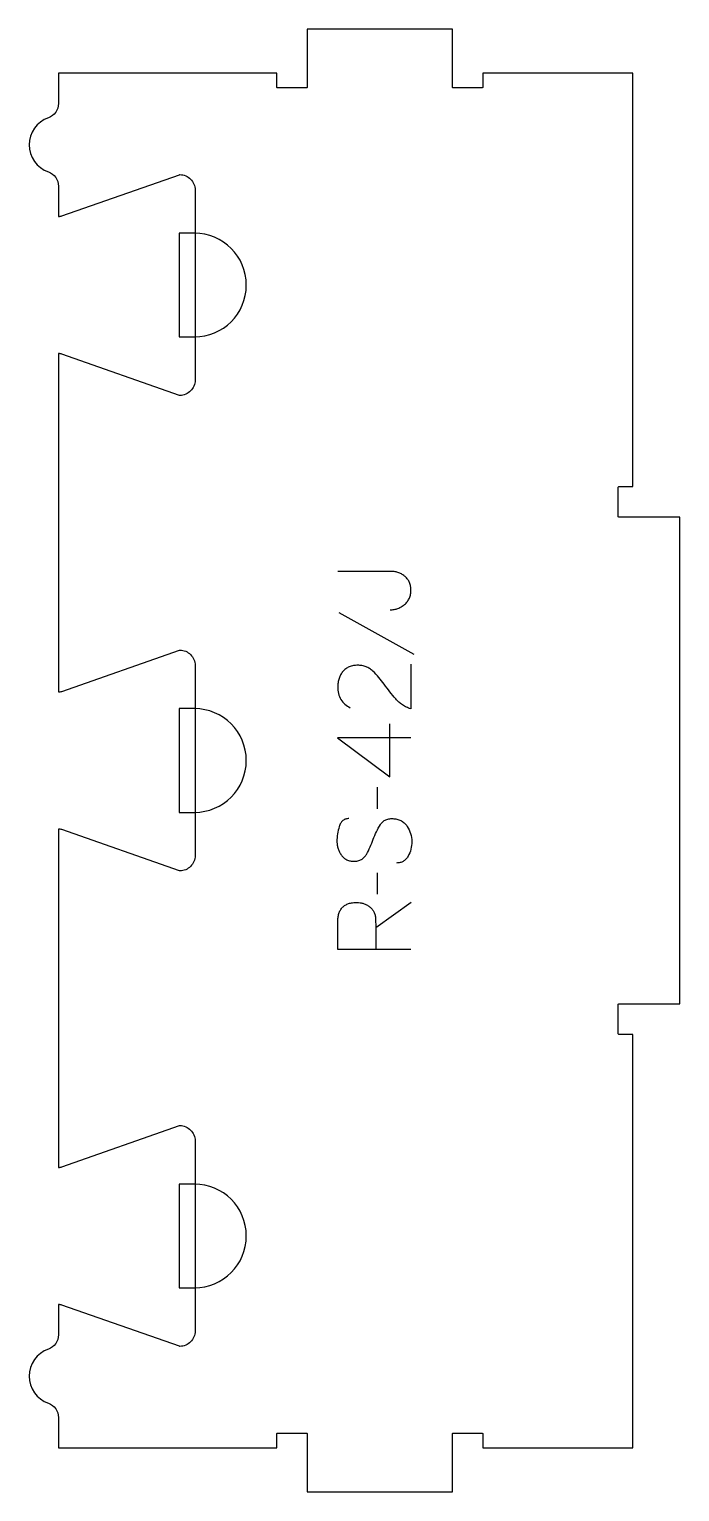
# Model space of a CAD drawing. Extents: x 0 to 267, y 0 to 600.
import ezdxf

# ---------------------------------------------------------------- set-up
doc = ezdxf.new("R2010")
doc.units = 0
for name, color, linetype in [('1_ANYTOOL_1MMDEEP_LABELS_S', 2, 'CONTINUOUS'), ('4_ANYTOOL_CUTTHROUGH_OUTSI', 5, 'CONTINUOUS'), ('5_ANYTOOL_HALF_MILL_9MM_IN', 3, 'CONTINUOUS')]:
    doc.layers.add(name, color=color, linetype=linetype)

msp = doc.modelspace()

# ---------------------------------------------------------------- linework, layer by layer
at = {"layer": '1_ANYTOOL_1MMDEEP_LABELS_S'}
for p, q in [((126.972515, 360.457148), (157.743943, 343.271434)), ((147.843943, 293.042863), (147.843943, 314.814291)), ((142.615372, 288.757148), (142.701086, 279.971434)), ((142.615372, 253.700006), (142.701086, 244.914291)), ((142.058229, 231.242863), (156.543943, 241.700006))]:
    msp.add_line(p, q, dxfattribs=at)
for points in [[(148.015372, 361.528577, 0.042103), (149.615804, 361.663583, 0.047252), (151.165372, 362.080363, 0.047186), (152.619796, 362.785591, 0.040905), (153.929658, 363.73572, 0.051999), (155.037345, 364.906815, 0.059275), (155.858229, 366.291077, 0.058727), (156.349268, 367.881098, 0.045585), (156.501086, 369.542863, 0.043776), (156.362039, 371.127994, 0.056372), (155.911801, 372.650006, 0.056967), (155.16224, 373.977389, 0.051325), (154.143943, 375.114291, 0.045772), (152.913044, 376.042926, 0.04947), (151.529658, 376.721434, 0.049135), (149.990608, 377.129113, 0.04021), (148.401086, 377.257148), (126.501086, 377.257148)], [(156.458229, 339.242863), (156.415372, 320.942863, -0.034491), (154.66804, 321.605641, -0.037732), (153.035015, 322.512506, -0.037744), (151.560379, 323.6518, -0.03482), (150.265372, 324.992863, -0.00859), (147.866789, 327.952087, -0.008791), (145.572515, 330.992863, 0.020588), (143.339072, 333.812151, 0.025206), (140.858229, 336.414291, 0.046908), (139.556987, 337.434886, 0.051091), (138.083229, 338.182148, 0.050722), (136.435055, 338.630881, 0.041139), (134.729658, 338.771434, 0.039396), (132.922072, 338.628789, 0.058519), (131.183229, 338.139291, 0.060358), (129.776113, 337.348734, 0.061397), (128.601086, 336.242863, 0.048006), (127.679127, 334.886906, 0.045901), (127.026086, 333.382148, 0.045216), (126.623527, 331.642087, 0.034258), (126.501086, 329.857148, 0.055622), (126.795073, 327.222578, 0.079896), (127.776086, 324.778577, 0.080617), (129.441786, 322.80919, 0.060287), (131.601086, 321.371434)], [(131.086801, 275.942863, 0.071867), (129.750194, 275.749749, 0.100684), (128.568943, 275.12322, 0.047558), (128.092493, 274.648666, 0.038563), (127.703765, 274.098666, 0.037928), (127.356297, 273.401478, 0.026634), (127.101086, 272.664291, 0.028461), (126.415104, 269.640958, 0.041577), (126.158229, 266.557148, 0.036938), (126.269369, 265.054788, 0.041531), (126.613586, 263.589291, 0.041583), (127.190795, 262.211914, 0.038125), (127.979658, 260.942863, 0.057611), (128.971562, 259.87271, 0.065808), (130.192158, 259.078577, 0.06469), (131.651712, 258.601081, 0.046778), (133.186801, 258.457148, 0.052235), (134.736643, 258.619504, 0.075448), (136.186801, 259.164291, 0.076671), (137.359853, 260.080383, 0.061023), (138.243943, 261.28572, 0.021951), (139.771289, 264.314574, 0.018213), (141.051086, 267.457148, -0.02405), (142.356548, 270.558633, -0.02981), (143.986801, 273.500006, -0.068439), (144.952731, 274.641307, -0.079282), (146.204658, 275.450006, -0.076308), (147.78334, 275.875005, -0.047772), (149.429658, 275.900006, -0.046243), (151.110617, 275.606771, -0.06359), (152.681443, 274.957148, -0.064671), (153.965632, 273.984325, -0.057073), (154.979658, 272.728577, -0.067522), (156.342568, 269.760269, -0.070793), (156.843943, 266.53572, -0.064027), (156.481428, 263.396705, -0.070447), (155.301086, 260.471434, -0.054374), (154.451453, 259.313017, -0.074742), (153.340372, 258.414291, -0.075199), (152.033994, 257.891284, -0.057737), (150.629658, 257.728577)], [(156.501086, 222.242863), (126.501086, 222.242863), (126.501086, 233.600006, -0.030274), (126.608102, 235.365819, -0.049), (126.991265, 237.087506, -0.050774), (127.583721, 238.420028, -0.06445), (128.461801, 239.578577, -0.0646), (129.597832, 240.468488, -0.052254), (130.912693, 241.07322, -0.050381), (132.605242, 241.462355, -0.031337), (134.343943, 241.571434, -0.040022), (135.718, 241.461273, -0.042626), (137.054658, 241.126791, -0.04247), (138.344377, 240.558106, -0.036572), (139.529658, 239.792863, -0.051097), (140.543613, 238.851085, -0.061981), (141.318943, 237.708934, -0.061813), (141.795443, 236.399932, -0.049309), (141.972515, 235.014291, -0.003273), (142.010206, 234.14664, -0.003121), (142.036801, 233.278577, -0.003882), (142.05372, 232.260795, -0.002215), (142.058229, 231.242863), (142.058229, 222.28572)]]:
    msp.add_lwpolyline(points, format="xyb", dxfattribs=at)
msp.add_lwpolyline([(156.501086, 309.028577), (126.458229, 309.071434), (147.843943, 293.042863)], dxfattribs=at)
at = {"layer": '4_ANYTOOL_CUTTHROUGH_OUTSI'}
msp.add_lwpolyline([(12, 466.544563), (12, 327.855437, 0.061784), (13.39487, 328.090431), (61.667412, 344.985965, -0.084368), (61.75, 345, -0.414214), (68, 338.75), (68, 260.75, -0.414214), (61.75, 254.5, -0.084368), (61.667412, 254.514035), (13.383805, 271.413148, 0.061178), (12, 271.644563), (12, 132.955437, 0.061784), (13.39487, 133.190431), (61.667412, 150.085965, -0.084368), (61.75, 150.1, -0.414214), (68, 143.85), (68, 65.85, -0.414214), (61.75, 59.6, -0.084368), (61.667412, 59.614035), (13.383805, 76.513148, 0.061178), (12, 76.744563), (12, 64.345563, -0.317837), (7.833333, 58.453006, 0.707107), (7.833333, 36.296994, -0.317837), (12, 30.404437), (12, 18), (101.5, 18), (101.5, 23.75, -0.414214), (101.75, 24), (113.75, 24, -0.414214), (114, 23.75), (114, 0), (173.5, 0), (173.5, 23.75, -0.414232), (173.750016, 24), (185.749641, 23.99925, -0.414177), (185.999625, 23.749266), (185.999984, 18), (247.5, 18), (247.5, 187.5), (241.75, 187.5, -0.414214), (241.5, 187.75), (241.5, 199.75, -0.414214), (241.75, 200), (266.721389, 200), (266.721389, 299.75), (266.721389, 399.5), (241.75, 399.5, -0.414214), (241.5, 399.75), (241.5, 411.75, -0.414214), (241.75, 412), (247.5, 412), (247.5, 581.5), (185.999984, 581.5), (185.999625, 575.750734, -0.414177), (185.749641, 575.50075), (173.750016, 575.5, -0.414232), (173.5, 575.75), (173.5, 599.5), (114, 599.5), (114, 575.75, -0.414214), (113.75, 575.5), (101.75, 575.5, -0.414214), (101.5, 575.75), (101.5, 581.5), (12, 581.5), (12, 569.095563, -0.317837), (7.833333, 563.203006, 0.707107), (7.833333, 541.046994, -0.317837), (12, 535.154437), (12, 522.755437, 0.061784), (13.39487, 522.990431), (61.667412, 539.885965, -0.084368), (61.75, 539.9, -0.414214), (68, 533.65), (68, 455.65, -0.414214), (61.75, 449.4, -0.084368), (61.667412, 449.414035), (13.383805, 466.313148, 0.061178)], format="xyb", close=True, dxfattribs=at)
at = {"layer": '5_ANYTOOL_HALF_MILL_9MM_IN'}
for points in [[(67.75, 473.4, 1), (67.75, 515.9), (61.5, 515.9), (61.5, 473.4)], [(67.5, 278.5), (67.75, 278.5, 1), (67.75, 321), (61.5, 321), (61.5, 278.5)], [(67.5, 83.6), (67.75, 83.6, 1), (67.75, 126.1), (61.5, 126.1), (61.5, 83.6)]]:
    msp.add_lwpolyline(points, format="xyb", close=True, dxfattribs=at)

doc.saveas('drawing.dxf')
